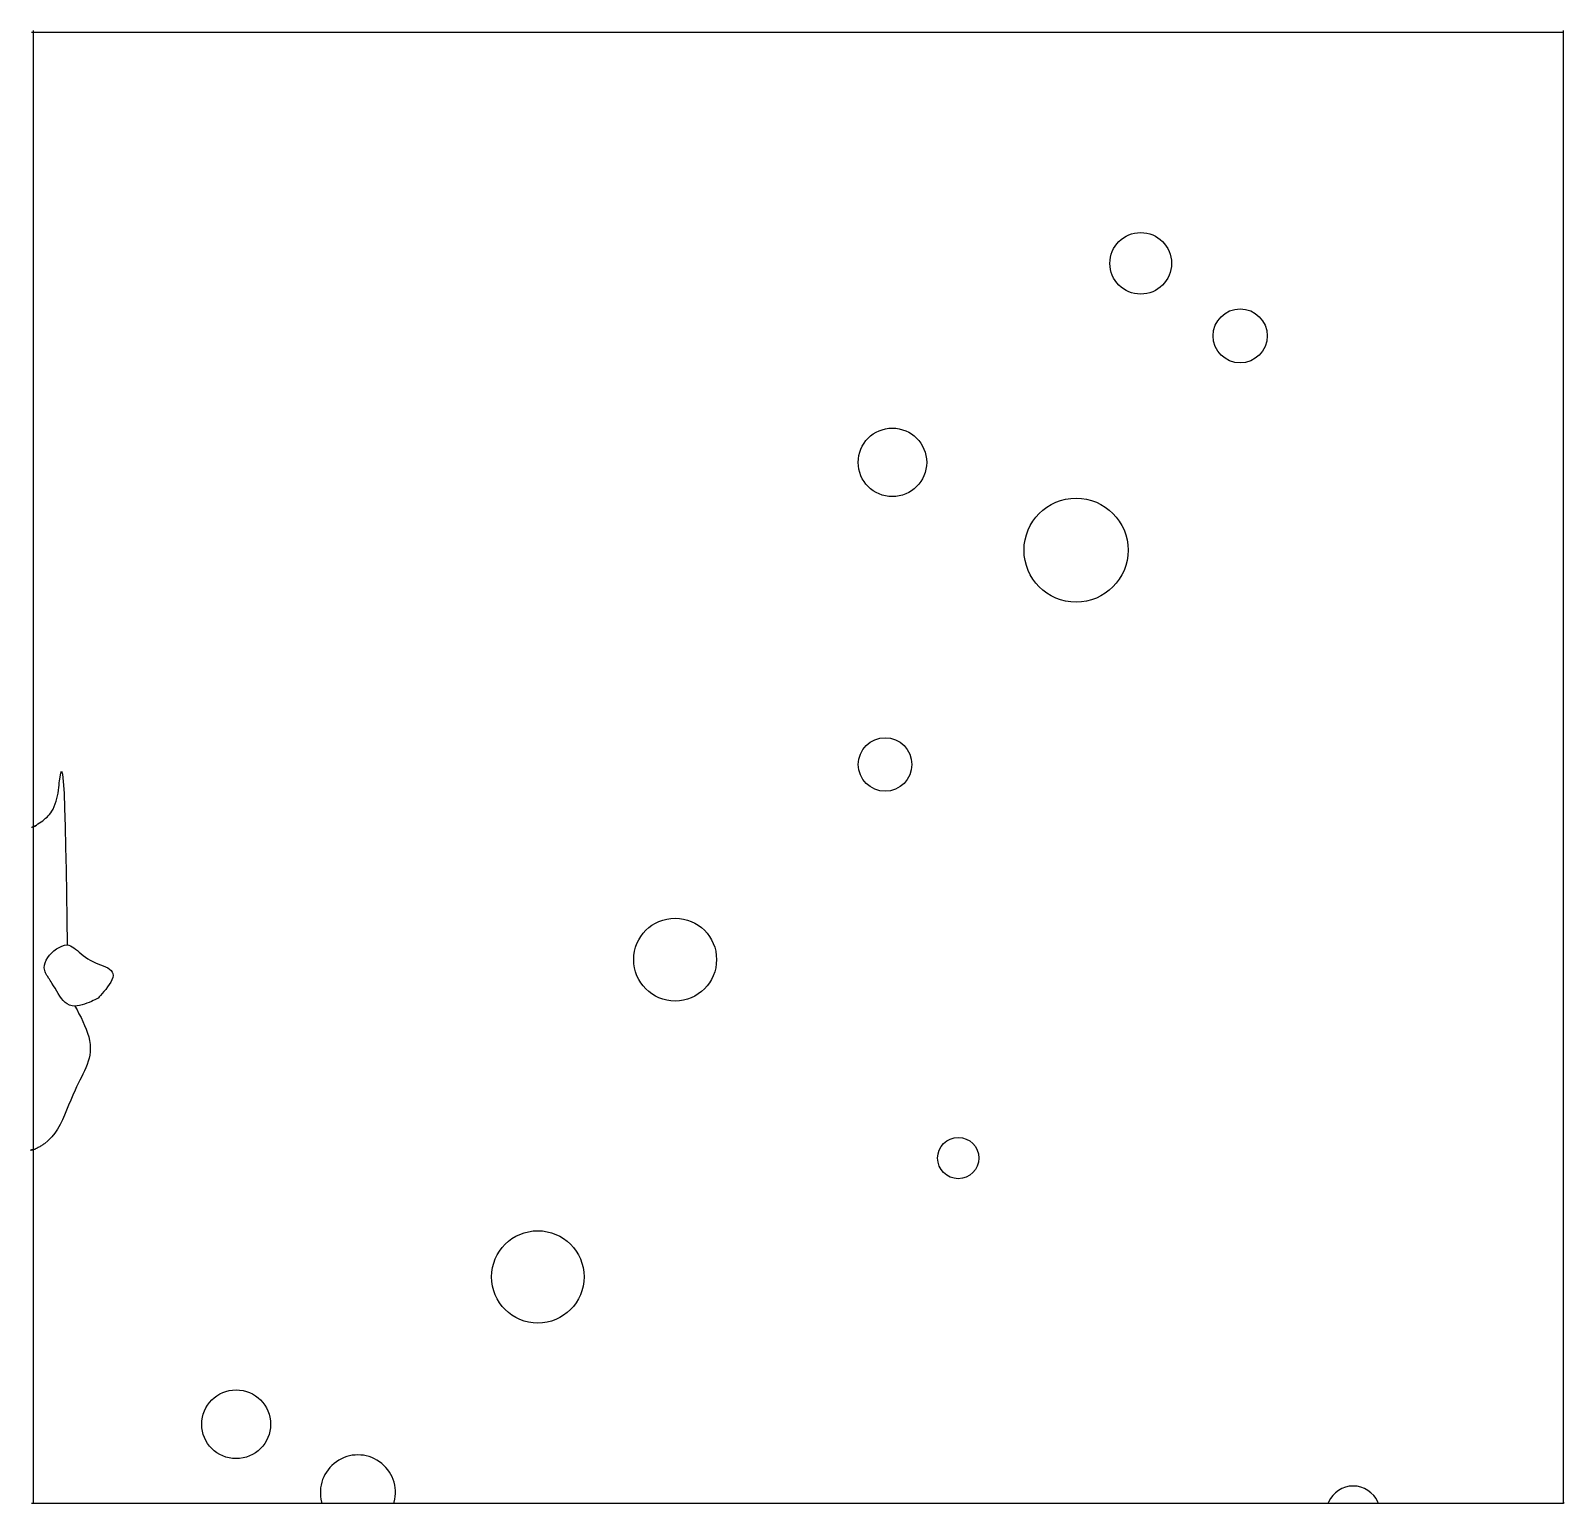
# Model space of a CAD drawing. Extents: x 8.03 to 9.06, y -0.44 to 0.54.
import ezdxf

# ---------------------------------------------------------------- set-up
doc = ezdxf.new("R2010")
doc.units = 0
for name, color, linetype in [('LAYER1', 7, 'CONTINUOUS'), ('LAYER10', 1, 'CONTINUOUS'), ('LAYER12', 5, 'CONTINUOUS')]:
    doc.layers.add(name, color=color, linetype=linetype)

msp = doc.modelspace()

# ---------------------------------------------------------------- linework, layer by layer
at = {"layer": 'LAYER1', "color": 7, "linetype": 'CONTINUOUS'}
msp.add_lwpolyline([(8.0557, -0.0677), (8.0568, -0.0678), (8.0579, -0.0683), (8.059, -0.0689), (8.0602, -0.0696), (8.0613, -0.0705), (8.0626, -0.0715), (8.0638, -0.0725), (8.0651, -0.0736), (8.0665, -0.0747), (8.068, -0.0758), (8.0695, -0.0769), (8.0711, -0.0779), (8.0728, -0.0788), (8.0746, -0.0796), (8.0763, -0.0803), (8.0781, -0.081), (8.0798, -0.0817), (8.0813, -0.0824), (8.0828, -0.0831), (8.084, -0.0839), (8.0851, -0.0848), (8.0858, -0.0858), (8.0863, -0.0868), (8.0864, -0.0881), (8.0862, -0.0895), (8.0856, -0.091), (8.0848, -0.0926), (8.0838, -0.0942), (8.0827, -0.0958), (8.0815, -0.0974), (8.0803, -0.0989), (8.0791, -0.1002), (8.078, -0.1014), (8.0772, -0.1023), (8.0766, -0.103), (8.0762, -0.1034), (8.0762, -0.1035), (8.0762, -0.1035), (8.0762, -0.1035), (8.0762, -0.1035), (8.0762, -0.1035), (8.0763, -0.1035), (8.0763, -0.1035), (8.0763, -0.1034), (8.0763, -0.1034), (8.0763, -0.1034), (8.0763, -0.1034), (8.0762, -0.1034), (8.0759, -0.1036), (8.0752, -0.1039), (8.0743, -0.1043), (8.0732, -0.1049), (8.0719, -0.1054), (8.0705, -0.1061), (8.0689, -0.1067), (8.0673, -0.1073), (8.0657, -0.1078), (8.064, -0.1082), (8.0624, -0.1084), (8.0609, -0.1086), (8.059, -0.1084), (8.0573, -0.1079), (8.0558, -0.1071), (8.0544, -0.1061), (8.0531, -0.1049), (8.0519, -0.1035), (8.0508, -0.1019), (8.0497, -0.1002), (8.0487, -0.0985), (8.0476, -0.0967), (8.0466, -0.095), (8.0455, -0.0932), (8.045, -0.0923), (8.0444, -0.0915), (8.0438, -0.0906), (8.0432, -0.0898), (8.0427, -0.0889), (8.0422, -0.0881), (8.0417, -0.0873), (8.0413, -0.0864), (8.041, -0.0856), (8.0407, -0.0847), (8.0405, -0.0839), (8.0404, -0.083), (8.0405, -0.0813), (8.041, -0.0796), (8.0417, -0.0778), (8.0427, -0.0761), (8.0439, -0.0745), (8.0454, -0.073), (8.0469, -0.0716), (8.0486, -0.0703), (8.0504, -0.0693), (8.0522, -0.0685), (8.054, -0.0679), (8.0557, -0.0677)], dxfattribs=at)
for centre, radius in [((8.7735, 0.3881), 0.0206), ((8.84, 0.3396), 0.0181), ((8.6075, 0.255), 0.0229), ((8.7303, 0.1963), 0.0348), ((8.6026, 0.053), 0.0179), ((8.4622, -0.0775), 0.0277), ((8.6515, -0.2102), 0.0138), ((8.3704, -0.2897), 0.0309), ((8.1687, -0.3882), 0.023)]:
    msp.add_circle(centre, radius, dxfattribs=at)
for centre, radius, start, end in [((8.2501, -0.4338), 0.0251, -14.9734, -165.0261), ((8.9156, -0.4475), 0.018, 23.6774, 156.3213), ((8.2501, -0.4338), 0.0251, -165.0261, -163.1457), ((8.2501, -0.4338), 0.0251, -16.8535, -14.9737), ((8.9156, -0.4475), 0.018, 156.3213, 159.0559), ((8.9156, -0.4475), 0.018, 20.9425, 23.6769)]:
    msp.add_arc(centre, radius, start, end, dxfattribs=at)
at = {"layer": 'LAYER10', "color": 1, "linetype": 'CONTINUOUS'}
for points in [[(8.034, 0.0118), (8.0351, 0.0125), (8.0362, 0.0132), (8.0373, 0.0139), (8.0383, 0.0146), (8.0394, 0.0154), (8.0404, 0.0162), (8.0413, 0.017), (8.0423, 0.0178), (8.0431, 0.0187), (8.044, 0.0196), (8.0448, 0.0206), (8.0455, 0.0217), (8.0464, 0.0232), (8.0471, 0.0249), (8.0478, 0.0266), (8.0484, 0.0284), (8.0488, 0.0303), (8.0492, 0.0321), (8.0496, 0.0339), (8.0499, 0.0357), (8.0501, 0.0375), (8.0503, 0.0391), (8.0504, 0.0407), (8.0506, 0.0421), (8.0514, 0.0472), (8.052, 0.0486), (8.0526, 0.0466), (8.0531, 0.0416), (8.0536, 0.0338), (8.054, 0.0237), (8.0544, 0.0116), (8.0547, -0.0022), (8.055, -0.0174), (8.0552, -0.0336), (8.0555, -0.0505), (8.0557, -0.0677)], [(8.0319, 0.0109), (8.032, 0.011), (8.0321, 0.011), (8.0322, 0.011), (8.0323, 0.0111), (8.0324, 0.0111), (8.0325, 0.0112), (8.0326, 0.0112), (8.0327, 0.0112), (8.0328, 0.0113), (8.0329, 0.0113), (8.033, 0.0113), (8.033, 0.0114), (8.0333, 0.0115), (8.0335, 0.0116), (8.0336, 0.0116), (8.0336, 0.0116), (8.0337, 0.0116), (8.0337, 0.0116), (8.0336, 0.0116), (8.0335, 0.0116), (8.0334, 0.0115), (8.0333, 0.0115), (8.0332, 0.0114), (8.033, 0.0114)], [(8.033, 0.0114), (8.0331, 0.0114), (8.0332, 0.0115), (8.0333, 0.0115), (8.0334, 0.0115), (8.0335, 0.0116), (8.0336, 0.0116), (8.0337, 0.0116), (8.0337, 0.0117), (8.0338, 0.0117), (8.0339, 0.0117), (8.034, 0.0118), (8.034, 0.0118), (8.0343, 0.0119), (8.0345, 0.012), (8.0346, 0.012), (8.0347, 0.0121), (8.0347, 0.0121), (8.0347, 0.0121), (8.0346, 0.012), (8.0345, 0.012), (8.0344, 0.012), (8.0343, 0.0119), (8.0342, 0.0119), (8.034, 0.0118)], [(8.0609, -0.1086), (8.0623, -0.1111), (8.0636, -0.1137), (8.065, -0.1163), (8.0662, -0.1189), (8.0674, -0.1215), (8.0684, -0.124), (8.0693, -0.1266), (8.0701, -0.1291), (8.0707, -0.1317), (8.0711, -0.1342), (8.0712, -0.1367), (8.0712, -0.1392), (8.0709, -0.1413), (8.0704, -0.1434), (8.0698, -0.1455), (8.0691, -0.1476), (8.0683, -0.1498), (8.0673, -0.1519), (8.0663, -0.154), (8.0653, -0.1561), (8.0642, -0.1582), (8.0631, -0.1604), (8.062, -0.1626), (8.061, -0.1648), (8.0595, -0.1681), (8.0581, -0.1715), (8.0567, -0.1749), (8.0553, -0.1782), (8.054, -0.1815), (8.0525, -0.1847), (8.051, -0.1878), (8.0493, -0.1908), (8.0475, -0.1935), (8.0454, -0.1961), (8.0431, -0.1985), (8.0405, -0.2006), (8.04, -0.2009), (8.0395, -0.2013), (8.039, -0.2016), (8.0385, -0.202), (8.0379, -0.2023), (8.0374, -0.2026), (8.0368, -0.2029), (8.0363, -0.2032), (8.0357, -0.2035), (8.0352, -0.2038), (8.0346, -0.2041), (8.034, -0.2044)], [(8.033, -0.2046), (8.0329, -0.2046), (8.0328, -0.2047), (8.0327, -0.2047), (8.0326, -0.2047), (8.0325, -0.2047), (8.0324, -0.2047), (8.0324, -0.2048), (8.0323, -0.2048), (8.0322, -0.2048), (8.0321, -0.2048), (8.032, -0.2048), (8.0319, -0.2048), (8.0317, -0.2049), (8.0315, -0.2049), (8.0314, -0.2049), (8.0313, -0.2049), (8.0313, -0.205), (8.0313, -0.2049), (8.0313, -0.2049), (8.0314, -0.2049), (8.0315, -0.2049), (8.0317, -0.2049), (8.0318, -0.2049), (8.0319, -0.2048)], [(8.034, -0.2044), (8.034, -0.2045), (8.0339, -0.2045), (8.0338, -0.2045), (8.0337, -0.2045), (8.0336, -0.2045), (8.0335, -0.2045), (8.0334, -0.2046), (8.0333, -0.2046), (8.0333, -0.2046), (8.0332, -0.2046), (8.0331, -0.2046), (8.033, -0.2046), (8.0328, -0.2047), (8.0326, -0.2047), (8.0325, -0.2047), (8.0324, -0.2048), (8.0323, -0.2048), (8.0324, -0.2048), (8.0324, -0.2047), (8.0325, -0.2047), (8.0326, -0.2047), (8.0327, -0.2047), (8.0329, -0.2047), (8.033, -0.2046)]]:
    msp.add_lwpolyline(points, dxfattribs=at)
at = {"layer": 'LAYER12', "color": 5, "linetype": 'CONTINUOUS'}
for points in [[(8.033, 0.5437), (8.033, 0.5426)], [(9.0561, 0.5417), (9.0561, 0.5437)], [(8.0319, 0.5426), (8.033, 0.5426)], [(8.033, 0.5426), (8.033, 0.5417)], [(8.033, 0.5426), (8.034, 0.5426)], [(8.033, 0.5417), (8.033, -0.4398)], [(8.034, 0.5426), (9.0561, 0.5426)], [(9.0561, 0.5426), (9.0561, 0.5426)], [(9.0561, -0.4403), (9.0561, 0.5417)], [(8.033, -0.4398), (8.033, -0.4403)], [(8.033, -0.4403), (8.033, -0.4411)], [(9.0561, -0.4403), (9.0561, -0.4411)], [(9.0561, -0.4411), (9.0561, -0.4403)], [(8.033, -0.4411), (8.0319, -0.4411)], [(8.034, -0.4411), (8.033, -0.4411)], [(9.0561, -0.4411), (8.034, -0.4411)]]:
    msp.add_lwpolyline(points, dxfattribs=at)

doc.saveas('drawing.dxf')
